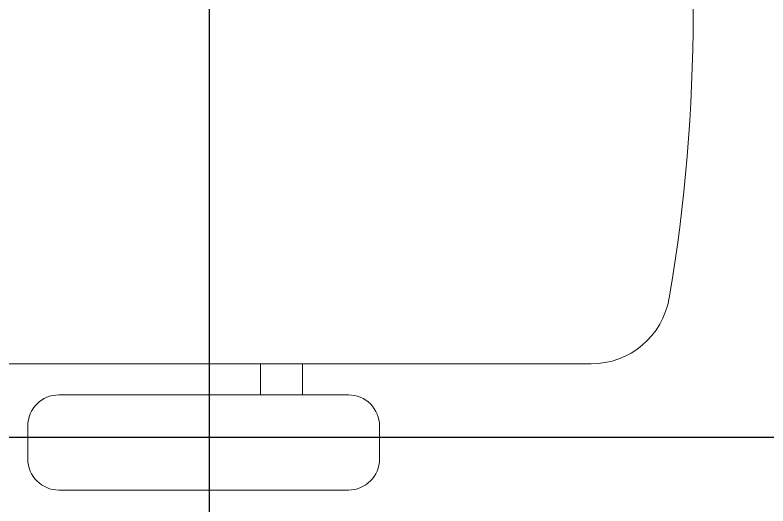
# Model space of a CAD drawing. Header units: inches. Extents: x -246178 to 57169, y -29325 to 19878.
# Drawn here: x 31677.4 to 32152.3, y -4243.3 to -3933.9 of the extents above; entities that cross this region are included whole.
import ezdxf

# ---------------------------------------------------------------- set-up
doc = ezdxf.new("R2010")
doc.units = ezdxf.units.IN
doc.header["$LTSCALE"] = 25
doc.header["$MEASUREMENT"] = 0
doc.linetypes.add('DASHDOT', pattern=[25.4, 12.7, -6.35, 0, -6.35])
doc.layers.get('0').update_dxf_attribs({"color": 8})
doc.layers.add('00-Ground Floor$0$False Ceiling', color=251, linetype='Continuous')
doc.layers.add('00-Ground Floor$0$LOADING', color=253, linetype='Continuous', lineweight=5)
doc.layers.add('E-LITE-CLNG-CNDT', color=6, linetype='DASHDOT', lineweight=35)

# ---------------------------------------------------------------- blocks, each defined once
blk = doc.blocks.new('00-Ground Floor$0$GF21018-P')
at = {"color": 0}
for p, q in [((-0.2207, 0.47563), (-0.2207, 0.0675)), ((-0.2806, 0.34221), (-0.25983, 0.34221)), ((-0.30021, 0.32259), (-0.30021, 0.14)), ((-0.24021, 0.32259), (-0.24021, 0.14)), ((-0.24021, 0.29372), (-0.2207, 0.29372)), ((-0.24021, 0.26708), (-0.2207, 0.26708)), ((-0.2806, 0.12039), (-0.25983, 0.12039))]:
    blk.add_line(p, q, dxfattribs=at)
for centre, radius, start, end in [((-0.0001, -0.52948), 1.06948, 80.36712, 99.63288), ((-0.1707, 0.47563), 0.05, 99.6329, 180), ((-0.2806, 0.32259), 0.01962, 90, 180), ((-0.25983, 0.32259), 0.01962, 360, 90), ((-0.2806, 0.14), 0.01962, 180, 270), ((-0.25983, 0.14), 0.01962, 270, 360)]:
    blk.add_arc(centre, radius, start, end, dxfattribs=at)
blk = doc.blocks.new('00-Ground Floor$0$A$Ce9e1c4c3')
at = {"layer": '00-Ground Floor$0$False Ceiling', "color": 254, "linetype": 'Continuous'}
for p, q in [((-68200, -6967.43), (-68200, -2847.43)), ((-68550.49, -4200), (-64050.49, -4200))]:
    blk.add_line(p, q, dxfattribs=at)
blk = doc.blocks.new('00-Ground Floor')
at = {"layer": '00-Ground Floor$0$False Ceiling', "color": 254}
blk.add_blockref('00-Ground Floor$0$A$Ce9e1c4c3', (100000, 0), dxfattribs=at)
at = {"layer": '00-Ground Floor$0$LOADING', "extrusion": (-7.77426e-06, -2.24021e-05, 1), "xscale": -1000, "yscale": 1000, "zscale": 1000, "rotation": 270.0014107550519}
blk.add_blockref('00-Ground Floor$0$GF21018-P', (31565.06, -3933.07, -0.18), dxfattribs=at)

msp = doc.modelspace()

# ---------------------------------------------------------------- block references
at = {"layer": 'E-LITE-CLNG-CNDT'}
msp.add_blockref('00-Ground Floor', (0, 0), dxfattribs=at)

doc.saveas('drawing.dxf')
